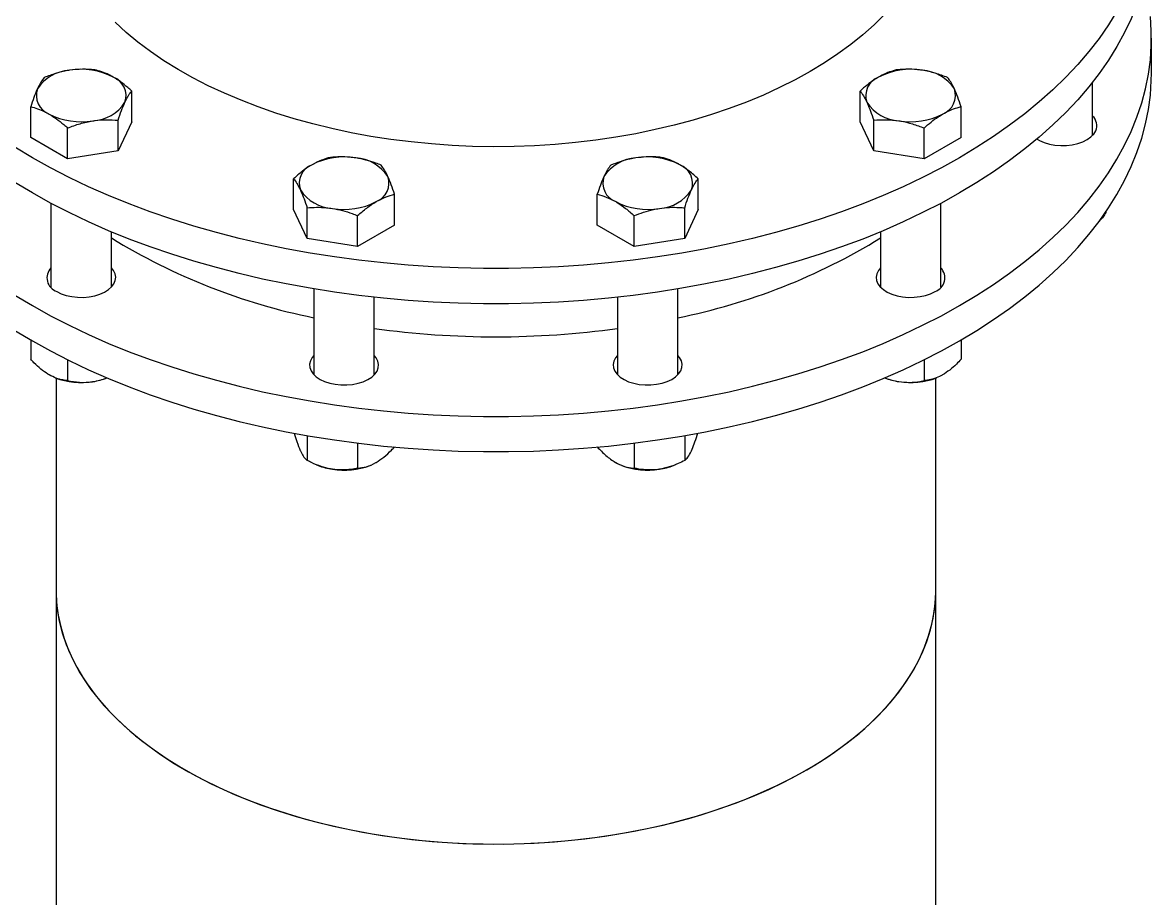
# Model space of a CAD drawing. Header units: inches. Extents: x 0.9 to 37.1, y -8.4 to 11.7.
# Drawn here: x 15.1094 to 15.2799, y 3.5712 to 3.7034 of the extents above; entities that cross this region are included whole.
import ezdxf

# ---------------------------------------------------------------- set-up
doc = ezdxf.new("R2010")
doc.units = ezdxf.units.IN
doc.header["$MEASUREMENT"] = 0

msp = doc.modelspace()

# ---------------------------------------------------------------- linework, layer by layer
at = {"color": 7, "linetype": 'Continuous', "lineweight": 25}
for p, q in [((15.27985247620775, 3.695751670800012), (15.27985247620775, 3.701067691710727)), ((15.12590732294647, 3.688430848869944), (15.12590732294647, 3.693069893172703)), ((15.23588096280237, 3.688430848869944), (15.23588096280237, 3.693069893172703)), ((15.2709761170771, 3.686382795166385), (15.2709761170771, 3.694431365003882)), ((15.11066413696725, 3.68607297530054), (15.11066413696725, 3.690712019603299)), ((15.25112414878159, 3.686072975300541), (15.25112414878159, 3.690712019603299)), ((15.12386512325987, 3.684030996890525), (15.12386512325987, 3.688670041193284)), ((15.12590732294647, 3.688430848869944), (15.12386512325987, 3.684030996890525)), ((15.23792316248897, 3.684030996890525), (15.23588096280237, 3.688430848869944)), ((15.23792316248897, 3.684030996890525), (15.23792316248897, 3.688670041193284)), ((15.11624353027026, 3.682852060105823), (15.11066413696725, 3.68607297530054)), ((15.11624353027026, 3.682852060105823), (15.11624353027026, 3.687491104408582)), ((15.24554475547858, 3.682852060105823), (15.24554475547858, 3.687491104408582)), ((15.25112414878159, 3.686072975300541), (15.24554475547858, 3.682852060105823)), ((15.12386512325987, 3.684030996890525), (15.11624353027026, 3.682852060105823)), ((15.24554475547858, 3.682852060105823), (15.23792316248897, 3.684030996890525)), ((15.15035628026636, 3.675201568012373), (15.15035628026636, 3.679840612315131)), ((15.21143200548248, 3.675201568012374), (15.21143200548248, 3.679840612315132)), ((15.1137284382902, 3.6761251133564), (15.1137284382902, 3.663469008573472)), ((15.16559946624558, 3.672843694442969), (15.16559946624558, 3.677482738745727)), ((15.19618881950326, 3.672843694442969), (15.19618881950326, 3.677482738745728)), ((15.24805984745865, 3.663469008573473), (15.24805984745865, 3.676125113356401)), ((15.15239847995296, 3.670801716032953), (15.15035628026636, 3.675201568012373)), ((15.15239847995296, 3.670801716032953), (15.15239847995296, 3.675440760335712)), ((15.16002007294257, 3.669622779248251), (15.16002007294257, 3.674261823551009)), ((15.20176821280627, 3.669622779248251), (15.20176821280627, 3.67426182355101)), ((15.20938980579588, 3.670801716032954), (15.20938980579588, 3.675440760335713)), ((15.21143200548248, 3.675201568012374), (15.20938980579588, 3.670801716032954)), ((15.16559946624558, 3.672843694442969), (15.16002007294257, 3.669622779248251)), ((15.20176821280627, 3.669622779248251), (15.19618881950326, 3.672843694442969)), ((15.27199821871344, 3.673447144926159), (15.27199821871344, 3.67344534611248)), ((15.12284302162353, 3.663469008573474), (15.12284302162353, 3.671813682656285)), ((15.16002007294257, 3.669622779248251), (15.15239847995296, 3.670801716032953)), ((15.20938980579588, 3.670801716032954), (15.20176821280627, 3.669622779248251)), ((15.23894526412531, 3.671813682656285), (15.23894526412531, 3.663469008573473)), ((15.1534205815893, 3.66319727768015), (15.1534205815893, 3.6502397277159)), ((15.20836770415954, 3.650239727715902), (15.20836770415954, 3.663197277680152)), ((15.16253516492263, 3.650239727715902), (15.16253516492263, 3.661943257904392)), ((15.19925312082621, 3.661943257904392), (15.19925312082621, 3.6502397277159)), ((15.11066413696725, 3.655504746390438), (15.11066413696725, 3.652573537929581)), ((15.25112414878159, 3.655504746390439), (15.25112414878159, 3.652573537929583)), ((15.11624353027026, 3.652501107333181), (15.11624353027026, 3.649352622734864)), ((15.24554475547858, 3.652501107333181), (15.24554475547858, 3.649352622734865)), ((15.11431300802122, 3.649798308440904), (15.11437436068748, 3.649773584372369)), ((15.11448789287442, 3.649728806782057), (15.11448789287442, 3.617712483830723)), ((15.24730039287442, 3.617712483830723), (15.24730039287442, 3.649728806782058)), ((15.24741392506136, 3.649773584372369), (15.24747527772761, 3.649798308440904)), ((15.15239847995296, 3.641043953883924), (15.15239847995296, 3.637302278661995)), ((15.20938980579588, 3.641043953883924), (15.20938980579588, 3.637302278661995)), ((15.16002007294257, 3.63990963960437), (15.16002007294257, 3.636123341877292)), ((15.20176821280627, 3.639909639604371), (15.20176821280627, 3.636123341877292)), ((15.15381765854374, 3.636644583945279), (15.15406650398659, 3.636544303514797)), ((15.20772178176225, 3.636544303514797), (15.2079706272051, 3.63664458394528)), ((15.16188924252534, 3.636544303514797), (15.16196781939362, 3.636575968640293)), ((15.19982857123882, 3.636572702511697), (15.1998990432235, 3.636544303514797)), ((15.11448789287442, 3.617712483830721), (15.11448789287442, 3.479562332830938)), ((15.24730039287442, 3.479562332830938), (15.24730039287442, 3.617712483830721))]:
    msp.add_line(p, q, dxfattribs=at)
at = {"color": 7, "linetype": 'Continuous', "lineweight": 25, "flags": 128}
for points in [[(15.24730039287442, 3.728883269694881), (15.24764965226426, 3.727218854956864), (15.24788554083087, 3.725421761875197), (15.24797634094696, 3.723620279234301), (15.24792185595969, 3.721818308644426), (15.24772220387141, 3.720019752772614), (15.24737781708408, 3.718228506890386), (15.24688944146281, 3.716448450437452), (15.24625813472043, 3.714683438619711), (15.24548526412677, 3.712937294059736), (15.24457250354745, 3.711213798517814), (15.24352182981861, 3.709516684701509), (15.2423355184656, 3.707849628181435), (15.24101613877464, 3.706216239430804), (15.23956654822835, 3.704620056005927), (15.23798988631707, 3.703064534884672), (15.2362895677394, 3.701553044979407), (15.23446927500676, 3.700088859840695), (15.23253295046787, 3.698675150567502), (15.23048478777052, 3.697314978939318), (15.22832922277902, 3.696011290785008)], [(15.27985247620775, 3.718078958625013), (15.27983432016715, 3.716984689491925), (15.27968911181328, 3.714797757216601), (15.27939890821883, 3.712615640556817), (15.27896413529759, 3.710441542069681), (15.27838543113877, 3.708278652544526), (15.27766364507054, 3.706130146319992), (15.27679983641347, 3.703999176625236), (15.2757952729259, 3.701888870952144), (15.27465142894327, 3.699802326465299), (15.27336998321434, 3.697742605456467), (15.27195281643746, 3.69571273085026), (15.27040200850027, 3.693715681767578), (15.26871983542729, 3.691754389153342), (15.26690876603947, 3.68983173147492), (15.26497145833088, 3.687950530497588), (15.26291075556773, 3.686113547143195), (15.26072968211549, 3.684323477438129), (15.25843143900022, 3.682582948556532), (15.25601939921063, 3.680894514964552), (15.2534971027477, 3.679260654671318), (15.25086825142934, 3.677683765592119)], [(15.27465142894327, 3.705118347376015), (15.27336998321434, 3.703058626367182), (15.27195281643746, 3.701028751760974), (15.27040200850027, 3.699031702678293), (15.26871983542729, 3.697070410064056), (15.26690876603947, 3.695147752385634), (15.26497145833088, 3.693266551408303), (15.26291075556773, 3.691429568053909), (15.26072968211549, 3.689639498348844), (15.25843143900022, 3.687898969467247), (15.25601939921063, 3.686210535875266), (15.2534971027477, 3.684576675582033), (15.25086825142934, 3.682999786502833)], [(15.22832922277902, 3.696011290785008), (15.22607092396715, 3.694766909602811), (15.22371478230726, 3.693584530445277), (15.22126590067754, 3.692466714082369), (15.21872958281028, 3.691415881455418), (15.2161113218052, 3.690434308433898), (15.21341678823261, 3.689524120886399), (15.21065181785223, 3.688687290076472), (15.20782239897419, 3.687925628393308), (15.20493465948975, 3.687240785426508), (15.20199485359959, 3.686634244393439), (15.19900934826864, 3.686107318926917), (15.19598460943665, 3.685661150230167), (15.19292718801439, 3.685296704605235), (15.18984370569584, 3.685014771360191), (15.18674084061707, 3.684815961099663), (15.18362531289293, 3.684700704402407), (15.18050387006269, 3.684669250888761), (15.17738327247645, 3.684721668680035), (15.17427027865372, 3.684857844250963), (15.17117163064589, 3.685077482675582), (15.16809403943457, 3.685380108265973), (15.16504417039702, 3.685765065602495), (15.16202862887043, 3.686231520953279), (15.15905394584625, 3.686778464079902), (15.15612656382553, 3.687404710425345), (15.15325282286585, 3.688108903679475), (15.15043894685023, 3.68888951871651), (15.14769103000751, 3.689744864898105), (15.1450150237137, 3.690673089734897), (15.14241672360254, 3.691672182898584), (15.13990175701348, 3.692739980575849), (15.13747557080412, 3.693874170154695), (15.13514341955356, 3.695072295233054), (15.13291035418207, 3.696331760938801), (15.130781211012, 3.697649839549671), (15.12876060129335, 3.699023676400899), (15.12685290121681, 3.700450296067787), (15.12506224243597, 3.701926608809813), (15.12339250311899, 3.703449417262317)], [(15.25086825142934, 3.660672498677831), (15.2534971027477, 3.662249387757033), (15.25601939921063, 3.663883248050266), (15.25843143900022, 3.665571681642246), (15.26072968211549, 3.667312210523844), (15.26291075556773, 3.669102280228909), (15.26497145833088, 3.670939263583302), (15.26690876603947, 3.672820464560634), (15.26871983542729, 3.674743122239056), (15.27040200850027, 3.676704414853292), (15.27195281643746, 3.678701463935974), (15.27336998321435, 3.680731338542182), (15.27465142894327, 3.682791059551014), (15.2757952729259, 3.684877604037859), (15.27679983641347, 3.68698790971095), (15.27766364507054, 3.689118879405706), (15.27838543113877, 3.69126738563024), (15.27896413529759, 3.693430275155395), (15.27939890821883, 3.695604373642531), (15.27968911181328, 3.697786490302316), (15.27983432016715, 3.69997342257764), (15.27983432016715, 3.702161960843814), (15.27968911181328, 3.704348893119138)], [(15.25086825142934, 3.655356477767118), (15.2534971027477, 3.656933366846318), (15.25601939921063, 3.658567227139551), (15.25843143900022, 3.660255660731531), (15.26072968211549, 3.661996189613129), (15.26291075556773, 3.663786259318194), (15.26497145833088, 3.665623242672588), (15.26690876603947, 3.66750444364992), (15.26871983542729, 3.669427101328341), (15.27040200850027, 3.671388393942578), (15.27195281643746, 3.67338544302526), (15.27336998321435, 3.675415317631467), (15.27465142894327, 3.6774750386403), (15.2757952729259, 3.679561583127144), (15.27679983641347, 3.681671888800236), (15.27766364507054, 3.683802858494991), (15.27838543113877, 3.685951364719526), (15.27896413529759, 3.68811425424468), (15.27939890821883, 3.690288352731817), (15.27968911181328, 3.692470469391602), (15.27983432016715, 3.694657401666925), (15.27985247620775, 3.695751670800012)], [(15.26260017371034, 3.685793749758412), (15.26295023352415, 3.685595471165007), (15.26365674604301, 3.685289330712836), (15.26444271855635, 3.685056522655203), (15.265285540066, 3.684903744456054), (15.26616096413165, 3.684835391266017), (15.26704380639679, 3.684853429481917), (15.26790866909686, 3.684957340177126), (15.26873067170662, 3.685144134030132), (15.26948616670761, 3.685408437321879), (15.27015341988417, 3.685742646527879), (15.27071323557728, 3.686137147057769), (15.27114950890871, 3.686580589849568), (15.27144968908902, 3.687060217861532)], [(15.25086825142934, 3.682999786502833), (15.24813670345735, 3.68148218293984), (15.24530646775507, 3.680026092185559), (15.24238169808367, 3.678633651253963), (15.23936668694596, 3.677306903744135), (15.23626585928656, 3.676047796841003), (15.23308376599767, 3.674858178457574), (15.22982507723996, 3.673739794522874), (15.22649457558859, 3.67269428641955), (15.22309714901397, 3.671723188574918), (15.21963778370812, 3.670827926208976), (15.21612155676667, 3.670009813242704), (15.21255362873752, 3.669270050369693), (15.20893923604708, 3.668609723293975), (15.20528368331503, 3.66802980113659), (15.20159233556911, 3.667531135013273), (15.19787061037116, 3.667114456785327), (15.19412396986613, 3.666780377985509), (15.19035791276562, 3.666529388920529), (15.18657796627776, 3.66636185795145), (15.18278967799526, 3.66627803095307), (15.17899860775358, 3.66627803095307), (15.17521031947108, 3.66636185795145), (15.17143037298322, 3.666529388920529), (15.16766431588271, 3.666780377985509), (15.16391767537768, 3.667114456785327), (15.16019595017973, 3.667531135013273), (15.15650460243381, 3.66802980113659), (15.15284904970176, 3.668609723293975), (15.14923465701132, 3.669270050369693), (15.14566672898217, 3.670009813242704), (15.14215050204072, 3.670827926208976), (15.13869113673487, 3.671723188574918), (15.13529371016025, 3.67269428641955), (15.13196320850887, 3.673739794522874), (15.12870451975117, 3.674858178457574), (15.12552242646227, 3.676047796841003), (15.12242159880287, 3.677306903744135), (15.11940658766517, 3.678633651253963), (15.11648181799377, 3.680026092185559), (15.11365158229149, 3.68148218293984), (15.1109200343195, 3.682999786502833), (15.10829118300114, 3.684576675582034)], [(15.25086825142934, 3.677683765592119), (15.24813670345735, 3.676166162029126), (15.24530646775507, 3.674710071274844), (15.24238169808367, 3.673317630343248), (15.23936668694596, 3.671990882833421), (15.23626585928656, 3.670731775930288), (15.23308376599767, 3.669542157546859), (15.22982507723996, 3.66842377361216), (15.22649457558859, 3.667378265508836), (15.22309714901397, 3.666407167664203), (15.21963778370812, 3.665511905298262), (15.21612155676667, 3.664693792331989), (15.21255362873752, 3.663954029458979), (15.20893923604708, 3.66329370238326), (15.20528368331503, 3.662713780225874), (15.20159233556911, 3.662215114102558), (15.19787061037116, 3.661798435874612), (15.19412396986613, 3.661464357074794), (15.19035791276562, 3.661213368009815), (15.18657796627776, 3.661045837040735), (15.18278967799526, 3.660962010042355), (15.17899860775358, 3.660962010042355), (15.17521031947108, 3.661045837040735), (15.17143037298322, 3.661213368009815), (15.16766431588271, 3.661464357074794), (15.16391767537768, 3.661798435874612), (15.16019595017973, 3.662215114102558), (15.15650460243381, 3.662713780225874), (15.15284904970176, 3.66329370238326), (15.14923465701132, 3.663954029458979), (15.14566672898217, 3.664693792331989), (15.14215050204072, 3.665511905298262), (15.13869113673487, 3.666407167664203), (15.13529371016025, 3.667378265508836), (15.13196320850887, 3.66842377361216), (15.12870451975117, 3.669542157546859), (15.12552242646227, 3.670731775930288), (15.12242159880287, 3.671990882833421), (15.11940658766517, 3.673317630343248), (15.11648181799377, 3.674710071274844), (15.11365158229149, 3.676166162029126), (15.1109200343195, 3.677683765592119), (15.10829118300114, 3.679260654671319)], [(15.11460288213818, 3.662798561469037), (15.11527826085386, 3.662469836591063), (15.11604015897994, 3.66221173148491), (15.11686665809453, 3.662031671364552), (15.11773398132291, 3.661934836231818), (15.11861717735491, 3.661924011857167), (15.11949083824874, 3.661999509638152), (15.12032983037114, 3.662159157641071), (15.12111001744631, 3.662398363083552), (15.12180895491258, 3.662710244460534), (15.12240653561159, 3.663085829512641), (15.12288556823465, 3.663514313341754), (15.12323227188535, 3.663983369248244), (15.12343667253093, 3.66447950334769), (15.12349288993694, 3.664988442765361), (15.12339930683098, 3.665495546240834), (15.12315861542861, 3.6659862253304), (15.12284302162353, 3.66638023994701)], [(15.23894526412531, 3.666380239947011), (15.23862967032023, 3.6659862253304), (15.23838897891786, 3.665495546240834), (15.2382953958119, 3.664988442765361), (15.23835161321792, 3.66447950334769), (15.23855601386349, 3.663983369248244), (15.23890271751419, 3.663514313341754), (15.23938175013725, 3.663085829512641), (15.23997933083626, 3.662710244460534), (15.24067826830253, 3.662398363083552), (15.2414584553777, 3.662159157641071), (15.2422974475001, 3.661999509638152), (15.24317110839393, 3.661924011857167), (15.24405430442593, 3.661934836231818), (15.24492162765431, 3.662031671364552), (15.2457481267689, 3.66221173148491), (15.24651002489498, 3.662469836591063), (15.24718540361066, 3.662798561469037)], [(15.10829118300114, 3.662249387757032), (15.1109200343195, 3.660672498677831), (15.11365158229149, 3.659154895114838), (15.11648181799377, 3.657698804360557), (15.11940658766517, 3.656306363428961), (15.12242159880288, 3.654979615919133), (15.12552242646228, 3.653720509016001), (15.12870451975118, 3.652530890632573), (15.13196320850888, 3.651412506697873), (15.13529371016025, 3.650366998594548), (15.13869113673487, 3.649395900749917), (15.14215050204072, 3.648500638383975), (15.14566672898217, 3.647682525417702), (15.14923465701132, 3.646942762544692), (15.15284904970176, 3.646282435468974), (15.15650460243381, 3.645702513311589), (15.16019595017973, 3.645203847188272), (15.16391767537768, 3.644787168960326), (15.16766431588271, 3.644453090160508), (15.17143037298322, 3.644202101095528), (15.17521031947108, 3.644034570126449), (15.17899860775358, 3.643950743128069), (15.18278967799526, 3.643950743128069), (15.18657796627776, 3.644034570126449), (15.19035791276562, 3.644202101095528), (15.19412396986613, 3.644453090160509), (15.19787061037116, 3.644787168960326), (15.20159233556911, 3.645203847188272), (15.20528368331503, 3.645702513311589), (15.20893923604708, 3.646282435468975), (15.21255362873752, 3.646942762544693), (15.21612155676667, 3.647682525417703), (15.21963778370812, 3.648500638383976), (15.22309714901397, 3.649395900749917), (15.22649457558859, 3.650366998594549), (15.22982507723996, 3.651412506697874), (15.23308376599767, 3.652530890632574), (15.23626585928657, 3.653720509016002), (15.23936668694597, 3.654979615919134), (15.24238169808367, 3.656306363428962), (15.24530646775507, 3.657698804360558), (15.24813670345735, 3.65915489511484), (15.25086825142934, 3.660672498677831)], [(15.10829118300114, 3.656933366846317), (15.1109200343195, 3.655356477767117), (15.11365158229149, 3.653838874204124), (15.11648181799377, 3.652382783449843), (15.11940658766517, 3.650990342518247), (15.12242159880288, 3.649663595008419), (15.12552242646228, 3.648404488105286), (15.12870451975118, 3.647214869721858), (15.13196320850888, 3.646096485787158), (15.13529371016025, 3.645050977683835), (15.13869113673487, 3.644079879839202), (15.14215050204072, 3.643184617473261), (15.14566672898217, 3.642366504506988), (15.14923465701132, 3.641626741633978), (15.15284904970176, 3.640966414558259), (15.15650460243381, 3.640386492400873), (15.16019595017973, 3.639887826277557), (15.16391767537768, 3.639471148049611), (15.16766431588271, 3.639137069249793), (15.17143037298322, 3.638886080184814), (15.17521031947108, 3.638718549215734), (15.17899860775358, 3.638634722217354), (15.18278967799526, 3.638634722217354), (15.18657796627776, 3.638718549215734), (15.19035791276562, 3.638886080184814), (15.19412396986613, 3.639137069249794), (15.19787061037116, 3.639471148049611), (15.20159233556911, 3.639887826277557), (15.20528368331503, 3.640386492400874), (15.20893923604708, 3.64096641455826), (15.21255362873752, 3.641626741633979), (15.21612155676667, 3.642366504506988), (15.21963778370812, 3.643184617473262), (15.22309714901397, 3.644079879839203), (15.22649457558859, 3.645050977683835), (15.22982507723996, 3.646096485787159), (15.23308376599767, 3.647214869721859), (15.23626585928657, 3.648404488105287), (15.23936668694597, 3.64966359500842), (15.24238169808367, 3.650990342518248), (15.24530646775507, 3.652382783449844), (15.24813670345735, 3.653838874204125), (15.25086825142934, 3.655356477767118)], [(15.1534205815893, 3.65315095908944), (15.15315897941896, 3.652836125607297), (15.15289433114055, 3.652349575106294), (15.15277592711322, 3.651844203550335), (15.15280717360526, 3.651334549558958), (15.15298717171198, 3.650835274949567), (15.15331074321558, 3.650360742943649), (15.15376857955301, 3.649924604963037), (15.15434750960644, 3.649539407903357), (15.15503087861228, 3.649216233182691), (15.15579902728843, 3.648964377949349), (15.15662985739606, 3.648791087619843)], [(15.15662985739606, 3.648791087619843), (15.15749946746565, 3.648701347441444), (15.1583828403988, 3.648697739075694), (15.15925456316457, 3.648780366328707), (15.16008955788613, 3.648946852164853), (15.16086380328561, 3.649192407089745), (15.16155502573255, 3.649509966935275), (15.16214334001564, 3.649890396082868), (15.1626118214041, 3.65032275027859), (15.16294699254134, 3.65079459147942), (15.163139211164, 3.651292345673087), (15.16318294749226, 3.651801693377697), (15.16307694331161, 3.652307981587157), (15.1628242481693, 3.652796645311478), (15.16253516492263, 3.653150959089437)], [(15.19925312082621, 3.65315095908944), (15.19896403757953, 3.652796645311478), (15.19871134243723, 3.652307981587157), (15.19860533825657, 3.651801693377697), (15.19864907458484, 3.651292345673087), (15.1988412932075, 3.65079459147942), (15.19917646434475, 3.65032275027859), (15.1996449457332, 3.649890396082868), (15.20023326001629, 3.649509966935275), (15.20092448246323, 3.649192407089745), (15.20169872786271, 3.648946852164853), (15.20253372258427, 3.648780366328707), (15.20340544535004, 3.648697739075694), (15.20428881828319, 3.648701347441444), (15.20515842835278, 3.648791087619843)], [(15.20515842835278, 3.648791087619843), (15.20598925846041, 3.648964377949349), (15.20675740713656, 3.649216233182692), (15.2074407761424, 3.649539407903357), (15.20801970619583, 3.649924604963037), (15.20847754253326, 3.650360742943649), (15.20880111403686, 3.650835274949567), (15.20898111214358, 3.651334549558958), (15.20901235863561, 3.651844203550335), (15.20889395460829, 3.652349575106294), (15.20862930632988, 3.652836125607297), (15.20836770415954, 3.653150959089438)], [(15.11448789287442, 3.617712483830723), (15.11448901667683, 3.61748945811979), (15.11457890033212, 3.615706158145301), (15.11481240803588, 3.613927203425483), (15.1151890340624, 3.612156446780128), (15.1157079627236, 3.610397723273822), (15.11636807013553, 3.608654841910054), (15.11716792665255, 3.606931577381756), (15.11810579996353, 3.605231661896167), (15.11917965884373, 3.603558777091695), (15.12038717755395, 3.601916546064315), (15.12172574087754, 3.600308525520743), (15.1231924497844, 3.598738198075409), (15.12478412770966, 3.597208964707884), (15.12649732743336, 3.595724137397115), (15.12832833854637, 3.594286931948421), (15.13027319548636, 3.592900461028771), (15.13232768612627, 3.591567727425443), (15.13448736089686, 3.59029161754265), (15.1367475424235, 3.589074895150241), (15.13910333565627, 3.58792019539798), (15.14154963847162, 3.586830019108405), (15.14408115272239, 3.585806727360602), (15.14669239571242, 3.584852536376634), (15.14937771207087, 3.583969512721696), (15.15213128600044, 3.583159568828394), (15.15494715387318, 3.582424458854846), (15.15781921714629, 3.581765774885563), (15.16074125557028, 3.581184943483348), (15.16370694066058, 3.580683222599681), (15.16670984940368, 3.580261698850273), (15.16974347816792, 3.579921285161703), (15.17280125678892, 3.579662718794217), (15.17587656279908, 3.57948655974499), (15.17896273577039, 3.579393189535298), (15.18205309173939, 3.579382810384222), (15.18514093768324, 3.579455444770693), (15.18821958601518, 3.579610935384802), (15.1912823690685, 3.579848945468506), (15.1943226535371, 3.580168959544961), (15.19733385484182, 3.580570284534939), (15.20030945139116, 3.581052051257874), (15.20324299870561, 3.581613216314326), (15.2061281433749, 3.58225256434574), (15.20895863681814, 3.582968710666649), (15.21172834881682, 3.58376010426359), (15.21443128079149, 3.584625031154258), (15.21706157879339, 3.585561618099606), (15.21961354618274, 3.586567836660869), (15.22208165596645, 3.587641507592703), (15.22446056276832, 3.588780305562953), (15.22674511440594, 3.589981764188797), (15.22893036304918, 3.591243281378392), (15.23101157593609, 3.592562124966415), (15.23298424562299, 3.59393543863133), (15.2348440997466, 3.595360248081545), (15.23658711027705, 3.596833467497063), (15.23820950224165, 3.598351906212681), (15.23970776190067, 3.599912275628264), (15.24107864435732, 3.601511196331115), (15.24231918058547, 3.603145205415037), (15.24342668385989, 3.604810763980208), (15.24439875557509, 3.606504264797657), (15.2452332904402, 3.60822204012172), (15.24592848103854, 3.609960369633552), (15.24648282174207, 3.611715488498517), (15.24689511197226, 3.613483595519979), (15.24716445880029, 3.615260861371845), (15.2472902788809, 3.617043436892037), (15.24730039287442, 3.617712483830723)], [(15.11448789287442, 3.617712483830721), (15.11451598603302, 3.616597506242528), (15.11467772550493, 3.614815896508823), (15.11498287499199, 3.613040560138255), (15.11543077360835, 3.611275342114074), (15.11602045130535, 3.609524065505449), (15.11675063097241, 3.607790523187542), (15.11761973120296, 3.606078469626996), (15.11862586971943, 3.604391612750588), (15.11976686744984, 3.602733605914686), (15.12104025324718, 3.601108039992898), (15.12244326924137, 3.599518435599035), (15.12397287681217, 3.597968235462244), (15.12562576317021, 3.596460796970828), (15.12739834853168, 3.594999384900889), (15.12928679387142, 3.593587164345545), (15.13128700923732, 3.592227193860051), (15.13339466260831, 3.590922418837645), (15.13560518927652, 3.58967566513048), (15.13791380173341, 3.588489632929465), (15.14031550003847, 3.587366890916243), (15.14280508264799, 3.586309870700008), (15.14537715768039, 3.585320861551172), (15.14802615459391, 3.584402005443323), (15.15074633625109, 3.583555292414181), (15.1535318113442, 3.582782556255626), (15.15637654715444, 3.582085470542105), (15.1592743826175, 3.581465545006049), (15.16221904166705, 3.580924122268126), (15.16520414682731, 3.580462374929423), (15.1682232330252, 3.580081303031856), (15.1712697615923, 3.5797817318923), (15.17433713442613, 3.579564310315135), (15.17741870828016, 3.57942950918708), (15.18050780915163, 3.579377620457365), (15.18359774673591, 3.579408756505422), (15.18668182891626, 3.579522849897505), (15.18975337625742, 3.579719653532732), (15.19280573647183, 3.579998741178253), (15.19583229882694, 3.580359508392374), (15.19882650846265, 3.580801173833644), (15.20178188058761, 3.581322780953067), (15.20469201452391, 3.581923200065772), (15.20755060756946, 3.582601130797658), (15.21035146864826, 3.583355104901722), (15.21308853171891, 3.584183489437947), (15.21575586891226, 3.585084490309887), (15.21834770336993, 3.58605615615029), (15.22085842175561, 3.58709638254731), (15.22328258641236, 3.588202916602207), (15.22561494713935, 3.58937336180862), (15.22785045256259, 3.590605183242857)], [(15.22785045256259, 3.590605183242857), (15.22998426107514, 3.591895713053995), (15.23201175132291, 3.593242156241835), (15.2339285322135, 3.594641596710249), (15.23573045242632, 3.596091003582811), (15.23741360940344, 3.597587237766983), (15.23897435780164, 3.599127058752697), (15.24040931738745, 3.600707131630583), (15.24171538035792, 3.602324034314633), (15.2428897180715, 3.60397426495368), (15.24392978717419, 3.605654249515629), (15.24483333510792, 3.607360349528013), (15.24559840498906, 3.609088869958113), (15.24622333984662, 3.610836067215581), (15.24670678621085, 3.612598157260216), (15.24704769704458, 3.61437132379736), (15.24724533401085, 3.616151726543137), (15.24730039287442, 3.617712483830721)]]:
    msp.add_lwpolyline(points, dxfattribs=at)
at = {"color": 7, "linetype": 'Continuous', "lineweight": 25}
for centre, radius, start, end in [((15.11829732892458, 3.685862376107164), 0.01048948648478009, 62.64282515497332, 99.77109697927263), ((15.24349095682426, 3.685862376107161), 0.01048948648478441, 80.22890302073874, 117.3571748450199), ((15.11689073050458, 3.689972842935719), 0.006238052778571317, 93.43350232797266, 146.5611211393111), ((15.12205365140021, 3.692369222514932), 0.003004206602453303, 340.5389980878679, 69.25792480108667), ((15.23973463434863, 3.692369222514932), 0.003004206602453955, 110.7420751989073, 199.4610019121121), ((15.24489755524426, 3.68997284293572), 0.006238052778571604, 33.43887886067544, 86.56649767201512), ((15.11451780851351, 3.692409406871782), 0.003004206602454113, 160.5389980878699, 249.2579248010856), ((15.24727047723533, 3.692409406871783), 0.003004206602453955, 290.7420751989081, 19.46100191211132), ((15.11968072940914, 3.694805786450996), 0.006238052778573324, 273.4335023279888, 326.5611211393162), ((15.2421075563397, 3.694805786450996), 0.006238052778572835, 213.4388788606785, 266.5664976720082), ((15.11827413098915, 3.698916253279556), 0.01048948648478694, 242.6428251549897, 279.7710969792621), ((15.24351415475969, 3.698916253279553), 0.01048948648478362, 260.2289030207388, 297.3571748450229), ((15.26961993097424, 3.687839408853202), 0.001988756737285833, 336.9335749463605, 47.00562225494795), ((15.15796627428825, 3.672633095249588), 0.01048948648478527, 80.2289030207347, 117.3571748450154), ((15.15937287270825, 3.676743562078151), 0.006238052778568657, 33.43887886066398, 86.56649767202583), ((15.20241541304059, 3.676743562078151), 0.006238052778569023, 93.4335023279701, 146.5611211393383), ((15.20382201146059, 3.672633095249594), 0.01048948648477922, 62.64282515497321, 99.77109697927345), ((15.15420995181262, 3.679139941657361), 0.003004206602454436, 110.7420751989292, 199.4610019121441), ((15.20757833393622, 3.679139941657361), 0.003004206602452884, 340.5389980878651, 69.25792480110246), ((15.16174579469932, 3.67918012601421), 0.003004206602452496, 290.7420751988826, 19.4610019121442), ((15.20004249104952, 3.679180126014211), 0.003004206602453798, 160.5389980878858, 249.2579248011014), ((15.15658287380368, 3.681576505593423), 0.006238052778571317, 213.4388788606898, 266.5664976720281), ((15.20520541194516, 3.681576505593423), 0.006238052778571344, 273.4335023279776, 326.5611211393231), ((15.15798947222368, 3.685686972421975), 0.01048948648477769, 260.2289030207282, 297.3571748450343), ((15.20379881352516, 3.685686972421983), 0.01048948648478439, 242.6428251549874, 279.7710969792669), ((15.17205866072552, 3.751049431447251), 0.09406657472630667, 238.4528478555559, 258.5719566840582), ((15.19002237534826, 3.750305769427193), 0.09327975607271743, 281.3422963713886, 301.6328990890003), ((15.11530824375401, 3.664868355157272), 0.002186682629220983, 136.2585161413159, 251.181486877682), ((15.24648004199483, 3.664868355157271), 0.00218668262922084, 288.8185131223161, 43.74148385868413), ((15.18089414287442, 3.789781924540685), 0.133817222390659, 262.1144674745181, 277.885532525483), ((15.11829583564311, 3.660155251556798), 0.01109761142569976, 249.3069071603088, 279.1173301579231), ((15.11863157585719, 3.658768385377425), 0.009675711964283573, 278.4556338414191, 291.6232878632517), ((15.24315670989167, 3.658768385377519), 0.009675711964378289, 248.3767121368336, 261.5443661585302), ((15.24349245010573, 3.660155251556819), 0.01109761142571894, 260.8826698420899, 290.6930928396555), ((15.15763202735565, 3.645539104519908), 0.00967571196433934, 248.3767121367874, 261.5443661585438), ((15.15798598671283, 3.646746228449686), 0.01092312584908871, 260.6389152821332, 290.9368473996315), ((15.20380229903601, 3.646746228449718), 0.01092312584911977, 249.0631526004128, 279.3610847178204), ((15.20415625839317, 3.64553910452), 0.009675711964434374, 278.4556338415205, 291.6232878631495)]:
    msp.add_arc(centre, radius, start, end, dxfattribs=at)
for points, knots in [([(15.12032792964347, 3.696290808367421), (15.11970903953953, 3.69633436626621), (15.11845991216735, 3.696422280684789), (15.11716863617005, 3.696274340382052), (15.11651713314866, 3.696199698280425)], [0, 0, 0, 0, 0.4954579634770065, 1, 1, 1, 1]), ([(15.12311762629497, 3.695178709075417), (15.12289562988374, 3.695300582195365), (15.12231475164102, 3.695619476736749), (15.12137695656992, 3.696005561291288), (15.1206789077682, 3.696195371843017), (15.12032792964347, 3.696290808367421)], [0, 0, 0, 0, 0.2352153999993354, 0.6154671935981783, 1, 1, 1, 1]), ([(15.24146035610537, 3.696290808367421), (15.24126445196643, 3.696239687288683), (15.24071384383442, 3.696096006395462), (15.2397843847572, 3.695770415799547), (15.23904351896434, 3.695376804134265), (15.23867065945387, 3.695178709075418)], [0, 0, 0, 0, 0.2152816572951868, 0.6050705810156052, 0.9999999999999999, 0.9999999999999999, 0.9999999999999999, 0.9999999999999999]), ([(15.24527115260018, 3.696199698280426), (15.24518080421843, 3.696213078399909), (15.24449674809157, 3.696314383509461), (15.24320701514889, 3.696405036117264), (15.24204612155847, 3.696329116169903), (15.24146035610537, 3.696290808367421)], [0, 0, 0, 0, 0.07010571820324416, 0.5307925293049174, 1, 1, 1, 1]), ([(15.11270633665385, 3.695111871582719), (15.1125405055503, 3.694893884087735), (15.11220580287968, 3.694453912362477), (15.111859806519, 3.693760273741038), (15.11168523681055, 3.693410303898365)], [0, 0, 0, 0, 0.4954579634770062, 1, 1, 1, 1]), ([(15.11651713314866, 3.696199698280425), (15.11642678476692, 3.696185127542175), (15.11574272864005, 3.696074807881981), (15.11445299569737, 3.695766458965919), (15.11329210210695, 3.695331396209768), (15.11270633665385, 3.695111871582719)], [0, 0, 0, 0, 0.0701057182032491, 0.5307925293049185, 0.9999999999999999, 0.9999999999999999, 0.9999999999999999, 0.9999999999999999]), ([(15.12590732294647, 3.693069893172703), (15.12571141880752, 3.693244958198289), (15.12516081067552, 3.693736995922625), (15.1242313515983, 3.694484535935043), (15.12349048580544, 3.694946309706804), (15.12311762629497, 3.695178709075417)], [0, 0, 0, 0, 0.2152816572951839, 0.6050705810156047, 1, 1, 1, 1]), ([(15.23867065945387, 3.695178709075418), (15.23844866304264, 3.6950442705947), (15.23786778479992, 3.694692497392605), (15.23692998972883, 3.69399582680515), (15.2362319409271, 3.693379687365537), (15.23588096280237, 3.693069893172703)], [0, 0, 0, 0, 0.2352153999993354, 0.6154671935981784, 1, 1, 1, 1]), ([(15.24908194909498, 3.695111871582719), (15.24846305899104, 3.695346893998236), (15.24721393161887, 3.695821247894715), (15.24592265562157, 3.696072786486874), (15.24527115260018, 3.696199698280426)], [0, 0, 0, 0, 0.4954579634770055, 0.9999999999999999, 0.9999999999999999, 0.9999999999999999, 0.9999999999999999]), ([(15.25010304893829, 3.693410303898365), (15.25007884016236, 3.69346186559957), (15.24989554787559, 3.693852255520665), (15.24954996497515, 3.694487954346216), (15.2492389044751, 3.694902632599249), (15.24908194909498, 3.69511187158272)], [0, 0, 0, 0, 0.07010571820324556, 0.5307925293049193, 1, 1, 1, 1]), ([(15.11168523681055, 3.693410303898365), (15.11166102803463, 3.693357551578393), (15.11147773574785, 3.692958147106656), (15.11113215284741, 3.692104751972846), (15.11082109234736, 3.691179091016301), (15.11066413696725, 3.690712019603299)], [0, 0, 0, 0, 0.07010571820324464, 0.5307925293049169, 1, 1, 1, 1]), ([(15.12488622310317, 3.691368325488349), (15.1249104318791, 3.691419887189554), (15.12509372416587, 3.691810277110648), (15.12543930706631, 3.6924459759362), (15.12575036756636, 3.692860654189233), (15.12590732294647, 3.693069893172703)], [0, 0, 0, 0, 0.07010571820324464, 0.5307925293049166, 1, 1, 1, 1]), ([(15.23588096280237, 3.693069893172703), (15.23604679390592, 3.69285190567772), (15.23638149657654, 3.692411933952463), (15.23672749293722, 3.691718295331022), (15.23690206264567, 3.69136832548835)], [0, 0, 0, 0, 0.495457963477006, 1, 1, 1, 1]), ([(15.25112414878159, 3.690712019603299), (15.25095831767803, 3.691208587412589), (15.25062361500742, 3.692210827452905), (15.25027761864673, 3.693008064363767), (15.25010304893829, 3.693410303898365)], [0, 0, 0, 0, 0.4954579634770082, 1, 1, 1, 1]), ([(15.12386512325987, 3.688670041193284), (15.12403095436342, 3.689166609002573), (15.12436565703404, 3.690168849042888), (15.12471165339472, 3.690966085953751), (15.12488622310317, 3.691368325488349)], [0, 0, 0, 0, 0.4954579634770078, 0.9999999999999999, 0.9999999999999999, 0.9999999999999999, 0.9999999999999999]), ([(15.23690206264567, 3.69136832548835), (15.2369262714216, 3.691315573168377), (15.23710956370837, 3.69091616869664), (15.23745514660881, 3.690062773562831), (15.23776620710886, 3.689137112606287), (15.23792316248897, 3.688670041193284)], [0, 0, 0, 0, 0.07010571820324714, 0.530792529304919, 1, 1, 1, 1]), ([(15.11066413696725, 3.690712019603299), (15.11101149269167, 3.690617653175456), (15.11170948719694, 3.69042802840901), (15.11264724206075, 3.690042719874103), (15.11323183720373, 3.689721791058073), (15.11345383361875, 3.689599920311296)], [0, 0, 0, 0, 0.3805934879738671, 0.7647841813874853, 1, 1, 1, 1]), ([(15.11345383361875, 3.689599920311296), (15.11382151279306, 3.689370960958773), (15.11456236850106, 3.688909618965341), (15.11549203139191, 3.688162665019059), (15.116047626852, 3.687666169232959), (15.11624353027026, 3.687491104408582)], [0, 0, 0, 0, 0.389448014514716, 0.7847188654868422, 1, 1, 1, 1]), ([(15.24554475547858, 3.687491104408582), (15.245892111203, 3.687797786363595), (15.24659010570827, 3.688414048899142), (15.24752786057208, 3.689111449083885), (15.24811245571506, 3.68946547945303), (15.24833445213008, 3.689599920311297)], [0, 0, 0, 0, 0.3805934879738667, 0.7647841813874849, 1, 1, 1, 1]), ([(15.24833445213008, 3.689599920311297), (15.24870213130439, 3.689795474297403), (15.24944298701239, 3.690189506097284), (15.25037264990324, 3.690515918077543), (15.25092824536333, 3.690660899155449), (15.25112414878159, 3.690712019603299)], [0, 0, 0, 0, 0.389448014514717, 0.7847188654868418, 1, 1, 1, 1]), ([(15.11624353027026, 3.687491104408582), (15.1168624203742, 3.687726126824098), (15.11811154774637, 3.688200480720576), (15.11940282374367, 3.688452019312736), (15.12005432676506, 3.688578931106288)], [0, 0, 0, 0, 0.4954579634770065, 1, 1, 1, 1]), ([(15.12005432676506, 3.688578931106288), (15.12014467514681, 3.688592311225771), (15.12082873127367, 3.688693616335322), (15.12211846421635, 3.688784268943126), (15.12327935780677, 3.688708348995766), (15.12386512325987, 3.688670041193284)], [0, 0, 0, 0, 0.07010571820324756, 0.5307925293049196, 1, 1, 1, 1]), ([(15.23792316248897, 3.688670041193284), (15.23854205259292, 3.688713599092074), (15.23979117996509, 3.688801513510652), (15.24108245596239, 3.688653573207915), (15.24173395898378, 3.688578931106289)], [0, 0, 0, 0, 0.4954579634770062, 1, 1, 1, 1]), ([(15.24173395898378, 3.688578931106289), (15.24182430736552, 3.688564360368038), (15.24250836349239, 3.688454040707844), (15.24379809643507, 3.688145691791783), (15.24495899002549, 3.687710629035632), (15.24554475547858, 3.687491104408582)], [0, 0, 0, 0, 0.07010571820324452, 0.5307925293049187, 1, 1, 1, 1]), ([(15.15593567356936, 3.683061527509849), (15.15548261456898, 3.682939272273229), (15.15456818986742, 3.682692520286922), (15.1536229102308, 3.68219862111293), (15.15314597691786, 3.681949428217846)], [0, 0, 0, 0, 0.4954579634770072, 1, 1, 1, 1]), ([(15.15974647006417, 3.682970417422855), (15.15944321732687, 3.683011043021033), (15.15864972289081, 3.683117344406483), (15.15736867100016, 3.683160209334049), (15.15641511860392, 3.683094543975614), (15.15593567356936, 3.683061527509849)], [0, 0, 0, 0, 0.2352153999993334, 0.6154671935981791, 1, 1, 1, 1]), ([(15.16355726655897, 3.681882590725148), (15.16328965652846, 3.681985957628654), (15.16253751183262, 3.682276480626053), (15.16126784712136, 3.682683851866419), (15.16025580562752, 3.682874479319652), (15.15974647006417, 3.682970417422855)], [0, 0, 0, 0, 0.2152816572951837, 0.605070581015606, 1, 1, 1, 1]), ([(15.20204181568467, 3.682970417422855), (15.20173856294738, 3.682917226463905), (15.20094506851132, 3.682778046417743), (15.19966401662066, 3.682424595457261), (15.19871046422442, 3.682063931927814), (15.19823101918987, 3.681882590725148)], [0, 0, 0, 0, 0.2352153999993358, 0.6154671935981776, 1, 1, 1, 1]), ([(15.20585261217948, 3.683061527509849), (15.20558500214897, 3.683082104553191), (15.20483285745312, 3.683139938386905), (15.20356319274186, 3.683154516563043), (15.20255115124802, 3.68303205121629), (15.20204181568467, 3.682970417422855)], [0, 0, 0, 0, 0.2152816572951839, 0.6050705810156046, 1, 1, 1, 1]), ([(15.20864230883098, 3.681949428217846), (15.20857616922516, 3.681987014490185), (15.20807540538507, 3.682271592026406), (15.20713125534283, 3.682707790090025), (15.20628142225246, 3.682942896938664), (15.20585261217948, 3.683061527509849)], [0, 0, 0, 0, 0.07010571820324701, 0.5307925293049175, 1, 1, 1, 1]), ([(15.15314597691786, 3.681949428217846), (15.15307983731204, 3.681910651326741), (15.15257907347195, 3.681617059239877), (15.15163492342971, 3.680963164867999), (15.15078509033934, 3.680217075315849), (15.15035628026636, 3.679840612315131)], [0, 0, 0, 0, 0.07010571820324944, 0.5307925293049193, 1, 1, 1, 1]), ([(15.16457836640228, 3.680181023040793), (15.16455415762635, 3.680232584741998), (15.16437086533958, 3.680622974663092), (15.16402528243914, 3.681258673488644), (15.16371422193908, 3.681673351741677), (15.16355726655897, 3.681882590725148)], [0, 0, 0, 0, 0.0701057182032446, 0.5307925293049194, 1, 1, 1, 1]), ([(15.19823101918987, 3.681882590725148), (15.19806518808631, 3.681664603230164), (15.19773048541569, 3.681224631504906), (15.19738448905501, 3.680530992883466), (15.19720991934657, 3.680181023040793)], [0, 0, 0, 0, 0.495457963477007, 1, 1, 1, 1]), ([(15.21143200548248, 3.679840612315132), (15.2109789464821, 3.680241447866059), (15.21006452178054, 3.681050468167423), (15.20911924214392, 3.681647965630838), (15.20864230883098, 3.681949428217846)], [0, 0, 0, 0, 0.4954579634770069, 1, 1, 1, 1]), ([(15.15035628026636, 3.679840612315131), (15.15052211136991, 3.679622624820148), (15.15085681404053, 3.679182653094891), (15.15120281040121, 3.67848901447345), (15.15137738010966, 3.678139044630777)], [0, 0, 0, 0, 0.4954579634770053, 1, 1, 1, 1]), ([(15.16559946624558, 3.677482738745727), (15.16543363514203, 3.677979306555017), (15.16509893247141, 3.678981546595333), (15.16475293611073, 3.679778783506196), (15.16457836640228, 3.680181023040793)], [0, 0, 0, 0, 0.495457963477007, 1, 1, 1, 1]), ([(15.19720991934657, 3.680181023040793), (15.19718571057064, 3.680128270720821), (15.19700241828387, 3.679728866249085), (15.19665683538343, 3.678875471115274), (15.19634577488337, 3.67794981015873), (15.19618881950326, 3.677482738745728)], [0, 0, 0, 0, 0.07010571820324672, 0.5307925293049185, 0.9999999999999999, 0.9999999999999999, 0.9999999999999999, 0.9999999999999999]), ([(15.21041090563918, 3.678139044630778), (15.21043511441511, 3.678190606331983), (15.21061840670188, 3.678580996253077), (15.21096398960232, 3.679216695078628), (15.21127505010237, 3.679631373331662), (15.21143200548248, 3.679840612315132)], [0, 0, 0, 0, 0.07010571820324715, 0.5307925293049195, 1, 1, 1, 1]), ([(15.15137738010966, 3.678139044630777), (15.15140158888559, 3.678086292310805), (15.15158488117236, 3.677686887839068), (15.1519304640728, 3.676833492705258), (15.15224152457285, 3.675907831748714), (15.15239847995296, 3.675440760335712)], [0, 0, 0, 0, 0.07010571820324454, 0.5307925293049169, 1, 1, 1, 1]), ([(15.20938980579588, 3.675440760335713), (15.20955563689943, 3.675937328145002), (15.20989033957005, 3.676939568185317), (15.21023633593073, 3.677736805096179), (15.21041090563918, 3.678139044630778)], [0, 0, 0, 0, 0.4954579634770078, 1, 1, 1, 1]), ([(15.16002007294257, 3.674261823551009), (15.16047313194296, 3.674662659101936), (15.16138755664452, 3.675471679403301), (15.16233283628113, 3.676069176866716), (15.16280976959408, 3.676370639453725)], [0, 0, 0, 0, 0.4954579634770054, 1, 1, 1, 1]), ([(15.16280976959408, 3.676370639453725), (15.16287590919989, 3.676408225726062), (15.16337667303999, 3.676692803262283), (15.16432082308222, 3.677129001325903), (15.1651706561726, 3.677364108174541), (15.16559946624558, 3.677482738745727)], [0, 0, 0, 0, 0.0701057182032467, 0.5307925293049188, 1, 1, 1, 1]), ([(15.19618881950326, 3.677482738745728), (15.19664187850365, 3.677360483509108), (15.19755630320521, 3.677113731522801), (15.19850158284182, 3.676619832348807), (15.19897851615476, 3.676370639453725)], [0, 0, 0, 0, 0.4954579634770087, 1, 1, 1, 1]), ([(15.19897851615476, 3.676370639453725), (15.19904465576058, 3.676331862562619), (15.19954541960068, 3.676038270475756), (15.20048956964292, 3.675384376103878), (15.20133940273329, 3.674638286551729), (15.20176821280627, 3.67426182355101)], [0, 0, 0, 0, 0.07010571820324688, 0.5307925293049174, 1, 1, 1, 1]), ([(15.15239847995296, 3.675440760335712), (15.15287297669666, 3.675473521151162), (15.15382645492257, 3.675539352423153), (15.15510745188905, 3.675497248799926), (15.1559060237053, 3.675390273472336), (15.15620927644777, 3.675349650248717)], [0, 0, 0, 0, 0.3805934879738682, 0.7647841813874862, 1, 1, 1, 1]), ([(15.15620927644777, 3.675349650248717), (15.15671153554031, 3.675255256232417), (15.15772356325797, 3.675065056866599), (15.15899350638383, 3.674658346285252), (15.15975246389655, 3.674365190517072), (15.16002007294257, 3.674261823551009)], [0, 0, 0, 0, 0.3894480145147168, 0.7847188654868446, 1, 1, 1, 1]), ([(15.20176821280627, 3.67426182355101), (15.20224270954997, 3.674441378262732), (15.20319618777587, 3.67480218475984), (15.20447718474236, 3.675156380032903), (15.2052757565586, 3.675296456913607), (15.20557900930107, 3.675349650248717)], [0, 0, 0, 0, 0.3805934879738664, 0.7647841813874842, 1, 1, 1, 1]), ([(15.20557900930107, 3.675349650248717), (15.20608126839361, 3.675410638898601), (15.20709329611128, 3.675533528070867), (15.20836323923714, 3.675519696686191), (15.20912219674985, 3.675461337746177), (15.20938980579588, 3.675440760335713)], [0, 0, 0, 0, 0.3894480145147173, 0.7847188654868422, 1, 1, 1, 1]), ([(15.27301931855674, 3.67490102917469), (15.27299602839412, 3.67485163762744), (15.27284315425959, 3.674527436797971), (15.27255777288824, 3.674034573813586), (15.27224219274226, 3.673652262656359), (15.27205862493201, 3.673496577163737), (15.27199821871344, 3.67344534611248)], [0, 0, 0, 0, 0.06625438873007898, 0.4348867160202353, 0.8140395284738147, 1, 1, 1, 1]), ([(15.11345383361875, 3.650218837404722), (15.11339020371117, 3.650256356509705), (15.11297254380847, 3.650502627898917), (15.1121928674024, 3.651074707290717), (15.11133068640971, 3.651870029659294), (15.11082916982549, 3.652399354330826), (15.11066413696725, 3.652573537929581)], [0, 0, 0, 0, 0.06625438873007931, 0.434886716020237, 0.8140395284738186, 1, 1, 1, 1]), ([(15.25112414878159, 3.652573537929583), (15.2508879560015, 3.652326613880479), (15.25032914620146, 3.65174241491196), (15.24939791869003, 3.650903216790835), (15.2486919247634, 3.650448884037639), (15.24833445213009, 3.650218837404724)], [0, 0, 0, 0, 0.2654708005954874, 0.6280788300799396, 0.9999999999999999, 0.9999999999999999, 0.9999999999999999, 0.9999999999999999]), ([(15.11624353027026, 3.649352622734864), (15.11600733749016, 3.649378401065026), (15.11544852769012, 3.649439390158415), (15.1145173001787, 3.649675364436292), (15.11381130625206, 3.650036154920409), (15.11345383361875, 3.650218837404722)], [0, 0, 0, 0, 0.2654708005954877, 0.6280788300799397, 0.9999999999999999, 0.9999999999999999, 0.9999999999999999, 0.9999999999999999]), ([(15.11624353027026, 3.649352622734864), (15.11683587227651, 3.64924882280731), (15.11804213250464, 3.649037442012145), (15.11935996192876, 3.649091845487849), (15.12003601322726, 3.649195052429294), (15.12005432676506, 3.649197848199715)], [0, 0, 0, 0, 0.4841952181635609, 0.9860273763411913, 1, 1, 1, 1]), ([(15.12005432676506, 3.649197848199715), (15.120590946804, 3.649297012148303), (15.12131471802296, 3.649430760437109), (15.12200110892029, 3.649720677107737), (15.12217859437844, 3.649795643126827)], [0, 0, 0, 0, 0.7414221854647947, 1, 1, 1, 1]), ([(15.2395635357275, 3.649798472506905), (15.23961645470804, 3.649774465900242), (15.24028964946998, 3.649469072226852), (15.24103971426954, 3.649306964018378), (15.24171564861414, 3.649200726076827), (15.24173395898378, 3.649197848199716)], [0, 0, 0, 0, 0.076642497922138, 0.9749871902444632, 1, 1, 1, 1]), ([(15.24173395898378, 3.649197848199716), (15.24226705425521, 3.649143673135279), (15.24335250901182, 3.649033365307515), (15.24461539225504, 3.649171644604665), (15.24533489867123, 3.649311756589484), (15.24554475547858, 3.649352622734865)], [0, 0, 0, 0, 0.4060446745436622, 0.8267623950146906, 1, 1, 1, 1]), ([(15.24833445213009, 3.650218837404724), (15.2482708222225, 3.650182890982166), (15.2478531623198, 3.649946942512058), (15.24707348591373, 3.64961882668661), (15.24621130492104, 3.649418696069838), (15.24570978833682, 3.649368982018406), (15.24554475547858, 3.649352622734865)], [0, 0, 0, 0, 0.06625438873007891, 0.4348867160202369, 0.8140395284738147, 1, 1, 1, 1]), ([(15.15044746960228, 3.641406217375406), (15.15057632144281, 3.640971662912791), (15.15086986553553, 3.639981681745694), (15.15119132926594, 3.639160243085105), (15.15137247310835, 3.638768571701155), (15.15137738010966, 3.638757961724204)], [0, 0, 0, 0, 0.4322006823356584, 0.9846188975774773, 1, 1, 1, 1]), ([(15.21041090563918, 3.638757961724205), (15.21055369138127, 3.639094243414619), (15.21084442264683, 3.639778958849142), (15.21115629133421, 3.640753440539319), (15.21132326974702, 3.641328948301525), (15.21135347913314, 3.641433067965329)], [0, 0, 0, 0, 0.4415016529934495, 0.8989576441115429, 1, 1, 1, 1]), ([(15.15137738010966, 3.638757961724204), (15.15152022255713, 3.638478498499887), (15.15181106928258, 3.637909473219811), (15.15214945782774, 3.637514053087884), (15.15234224899091, 3.637350098829364), (15.15239847995296, 3.637302278661995)], [0, 0, 0, 0, 0.406044674543663, 0.8267623950146936, 1, 1, 1, 1]), ([(15.16280976959408, 3.636989556547151), (15.16320002241804, 3.637243130832283), (15.1639946304492, 3.637759442697536), (15.16491912514726, 3.638626768972792), (15.16544584040028, 3.639182243170445), (15.16559946624558, 3.63934425707201)], [0, 0, 0, 0, 0.4060446745436595, 0.826762395014684, 1, 1, 1, 1]), ([(15.19618881950326, 3.63934425707201), (15.19662244394729, 3.638898505382895), (15.19750548772144, 3.637990765380453), (15.1984702058156, 3.637284402122988), (15.19896510971463, 3.636997332957066), (15.19897851615476, 3.636989556547151)], [0, 0, 0, 0, 0.4841952181635619, 0.9860273763411922, 1, 1, 1, 1]), ([(15.20938980579588, 3.637302278661995), (15.2095485233581, 3.637448804797642), (15.20987173981209, 3.637747194322523), (15.21022485114204, 3.638358517699611), (15.21040599854152, 3.638747426580632), (15.21041090563918, 3.638757961724205)], [0, 0, 0, 0, 0.4841952181635611, 0.9860273763411905, 1, 1, 1, 1]), ([(15.15620927644777, 3.635968567342143), (15.15612235637757, 3.635982798808047), (15.15555182234034, 3.636076212626959), (15.15448676456292, 3.636362941569074), (15.15330900342424, 3.636842717985433), (15.15262391902977, 3.637188494736671), (15.15239847995296, 3.637302278661995)], [0, 0, 0, 0, 0.06625438873008023, 0.4348867160202368, 0.8140395284738186, 0.9999999999999999, 0.9999999999999999, 0.9999999999999999, 0.9999999999999999]), ([(15.16002007294257, 3.636123341877292), (15.16045369738661, 3.636178242314579), (15.16133674116075, 3.636290042952228), (15.16230145925491, 3.636697519497535), (15.16279636315394, 3.636981854210762), (15.16280976959408, 3.636989556547151)], [0, 0, 0, 0, 0.4841952181635645, 0.986027376341192, 0.9999999999999999, 0.9999999999999999, 0.9999999999999999, 0.9999999999999999]), ([(15.19897851615476, 3.636989556547151), (15.19936876897873, 3.636792554512522), (15.20016337700989, 3.636391431473152), (15.20108787170794, 3.636191358890253), (15.20161458696097, 3.636138700601228), (15.20176821280627, 3.636123341877292)], [0, 0, 0, 0, 0.4060446745436664, 0.8267623950146952, 1, 1, 1, 1]), ([(15.20938980579588, 3.637302278661995), (15.20906716045808, 3.637141797803282), (15.20830381207535, 3.63676211525528), (15.20703173163804, 3.636263733127914), (15.20606732599933, 3.636067784087338), (15.20557900930107, 3.635968567342143)], [0, 0, 0, 0, 0.2654708005954911, 0.6280788300799424, 1, 1, 1, 1]), ([(15.16002007294257, 3.636123341877292), (15.15969742760477, 3.636062677017064), (15.15893407922204, 3.635919149689937), (15.15766199878473, 3.635814307974055), (15.15669759314602, 3.635916714745551), (15.15620927644777, 3.635968567342143)], [0, 0, 0, 0, 0.2654708005954914, 0.6280788300799419, 1, 1, 1, 1]), ([(15.20557900930107, 3.635968567342143), (15.20549208923087, 3.635955908558665), (15.20492155519364, 3.635872817658856), (15.20385649741623, 3.635830052283094), (15.20267873627755, 3.635945467618542), (15.20199365188308, 3.636079301487401), (15.20176821280627, 3.636123341877292)], [0, 0, 0, 0, 0.06625438873007886, 0.4348867160202377, 0.8140395284738189, 1, 1, 1, 1])]:
    msp.add_open_spline(points, degree=3, knots=knots, dxfattribs=at)

doc.saveas('drawing.dxf')
